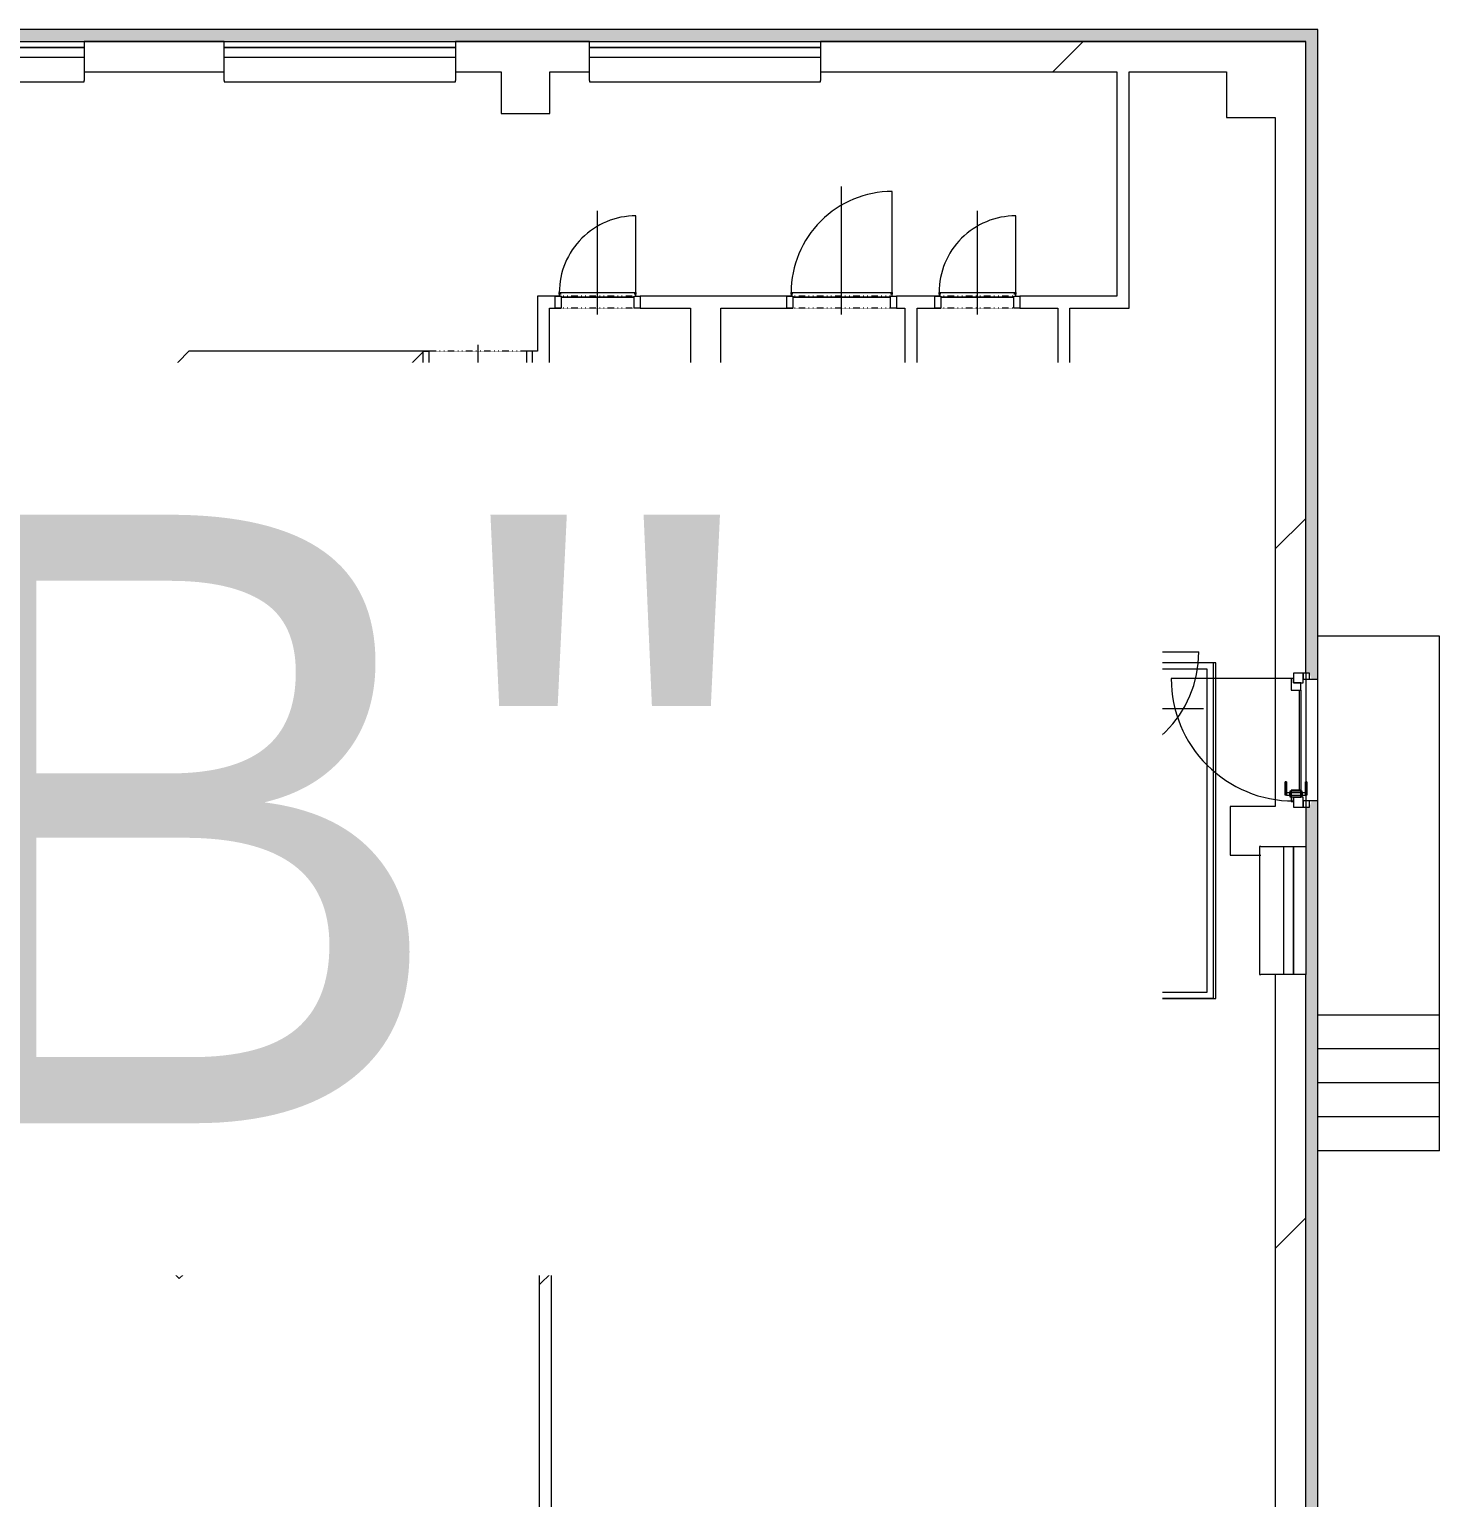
# Model space of a CAD drawing. Header units: millimetres. Extents: x -20192 to 462224, y -45352 to 20466.
# Drawn here: x 376116 to 387703, y -4200 to 7864 of the extents above; entities that cross this region are included whole.
import ezdxf

# ---------------------------------------------------------------- set-up
doc = ezdxf.new("R2010")
doc.units = ezdxf.units.MM
doc.linetypes.add('Čerchovaná se dvěma tečkami', pattern=[2.59, 1, -0.53, 0, -0.53, 0, -0.53])
for name, color, linetype, lineweight in [('A-AREA', 32, 'Continuous', 9), ('A-DOOR', 31, 'Continuous', 9), ('A-DOOR-FRAM', 31, 'Continuous', 9), ('A-FLOR', 192, 'Continuous', 9), ('A-FLOR-HRAL', 11, 'Continuous', 9), ('A-GENM', 13, 'Continuous', 9), ('A-GLAZ', 151, 'Continuous', 9), ('A-GLAZ-SILL', 1, 'Continuous', 9), ('A-WALL', 113, 'Continuous', 9), ('A-WALL-PATT', 111, 'Continuous', 25), ('G-ANNO-TEXT', 231, 'Continuous', 9), ('I-FURN', 30, 'Continuous', 9), ('S-COLS', 52, 'Continuous', 9), ('S-STRS', 31, 'Continuous', 9), ('S-STRS-MBND', 31, 'Continuous', 9)]:
    doc.layers.add(name, color=color, linetype=linetype, lineweight=lineweight)
doc.styles.add('Arial', font='arial.ttf', dxfattribs={"height": 5000})
pattern_1 = [(45, (302295, 0), (-7184.2, 7184.2), []), (45, (305168, -3e-12), (-7184.2, 7184.2), []), (45, (310916, -8e-12), (-4310.5, 10057.9), [4064, -2032, 67.06, -1964.94])]
pattern_2 = [(45, (302295, 0), (-7184.2, 7184.2), []), (45, (305168, -3e-12), (-7184.2, 7184.2), []), (45, (310916, -7e-12), (-4310.5, 10057.9), [4064, -2032, 67.06, -1964.94])]
pattern_3 = [(45, (302295, 0), (-7184.2, 7184.2), []), (45, (305168, 0), (-7184.2, 7184.2), []), (45, (310916, 0), (-4310.5, 10057.9), [4064, -2032, 67.06, -1964.94])]
pattern_4 = [(45, (302295, 0), (-7184.2, 7184.2), []), (45, (305168, -2e-12), (-7184.2, 7184.2), []), (45, (310916, -6e-12), (-4310.5, 10057.9), [4064, -2032, 67.06, -1964.94])]

# ---------------------------------------------------------------- blocks, each defined once
blk = doc.blocks.new('OKNO_2k_ - OKNO_2k_1900x1400-1963744-Mapka _ závislý 2')
at = {"layer": 'A-GLAZ'}
for p, q in [((-950, 126), (950, 126)), ((-950, 75), (-950, 126)), ((950, 126), (950, 75)), ((950, 75), (-950, 75)), ((-950, 75), (950, 75)), ((-950, -5), (-950, 75)), ((950, 75), (950, -5)), ((950, -5), (-950, -5))]:
    blk.add_line(p, q, dxfattribs=at)
blk = doc.blocks.new('Betonový čtvercový sloup - 400 x 400-2030943-Mapka _ závislý 2')
at = {"layer": 'S-COLS'}
h = blk.add_hatch(dxfattribs=at)
h.set_pattern_fill('FP_153', color=256, style=0, pattern_type=2)
h.set_pattern_definition([(45, (-77898, -1279), (-7184.2, 7184.2), []), (45, (-75025, -1279), (-7184.2, 7184.2), []), (45, (-69277, -1279), (-4310.5, 10057.9), [4064, -2032, 67.06, -1964.94])])
h.paths.add_polyline_path([(200, -200), (200, 200), (-200, 200), (-200, -200)])
for p, q in [((200, 200), (-200, 200)), ((-200, 200), (-200, -200)), ((200, -200), (200, 200)), ((-200, -200), (200, -200))]:
    blk.add_line(p, q, dxfattribs=at)
blk = doc.blocks.new('OKNO_1k - OKNO_1k_900x550-2034296-Mapka _ závislý 2')
at = {"layer": 'A-GLAZ'}
for p, q in [((-525, 126), (525, 126)), ((-525, 25), (-525, 126)), ((525, 126), (525, 25)), ((525, 25), (-525, 25)), ((-525, 25), (525, 25)), ((-525, -55), (-525, 25)), ((525, 25), (525, -55)), ((525, -55), (-525, -55))]:
    blk.add_line(p, q, dxfattribs=at)
blk = doc.blocks.new('parapet s nosem_vnitní - parapet s nosem_vnitní-1688577-Mapka _ závislý 2')
at = {"layer": 'A-GENM'}
for p, q in [((-525, -190), (-525, 0)), ((525, 0), (525, -190)), ((-525, -190), (-525, -200)), ((-525, -200), (525, -200)), ((-525, -200), (525, -200)), ((525, -200), (525, -190))]:
    blk.add_line(p, q, dxfattribs=at)
blk = doc.blocks.new('parapet s nosem_vnitní - parapet s nosem_vnitní-1349022-Mapka _ závislý 2')
at = {"layer": 'A-GENM'}
for p, q in [((-950, -190), (-950, 0)), ((950, 0), (950, -190)), ((-950, -190), (-950, -200)), ((-950, -200), (950, -200)), ((-950, -200), (950, -200)), ((950, -200), (950, -190))]:
    blk.add_line(p, q, dxfattribs=at)
blk = doc.blocks.new('OKNO_dvere vchod_1k_nadsvetlik - vstupni dvere 1000_2200-1689678-Mapka _ závislý 2')
at = {"layer": 'A-GLAZ'}
for p, q in [((-990, -20), (-1040, -20)), ((-1040, -20), (-1040, -71)), ((-1040, -70), (-1040, -150)), ((-960, -70), (-1040, -70)), ((-1040, -71), (-990, -71)), ((-990, -71), (-990, -20)), ((-960, -150), (-960, -70)), ((-960, -90), (-960, -150)), ((-900, -90), (-960, -90)), ((-900, -170), (-900, -90)), ((-900, -90), (-80, -90)), ((-147, -40), (-37, -40)), ((-37, -40), (-147, -40)), ((-147, -53), (-147, -40)), ((-147, -40), (-147, -53)), ((-147, -53), (-37, -53)), ((-37, -53), (-147, -53)), ((-20, -90), (-80, -90)), ((-80, -90), (-80, -170)), ((-70, -80), (-70, -180)), ((-24, -80), (-70, -80)), ((-24, -80), (-70, -80)), ((-24, -80), (-70, -80)), ((-24, -80), (-70, -80)), ((-57, -53), (-57, -207)), ((-37, -53), (-57, -53)), ((-37, -53), (-57, -53)), ((-51, -80), (-43, -80)), ((-51, -80), (-43, -80)), ((-37, -40), (-37, -53)), ((-37, -40), (-37, -53)), ((-37, -207), (-37, -53)), ((-24, -180), (-24, -80)), ((60, -70), (-20, -70)), ((-20, -70), (-20, -150)), ((-20, -150), (-20, -90)), ((60, -20), (10, -20)), ((10, -20), (10, -71)), ((10, -71), (60, -71)), ((60, -71), (60, -20)), ((60, -150), (60, -70)), ((-1040, -150), (-960, -150)), ((-995, -150), (-995, -1155)), ((-960, -150), (-995, -150)), ((-995, -150), (-995, -170)), ((-995, -170), (-900, -170)), ((-147, -207), (-37, -207)), ((-37, -207), (-147, -207)), ((-147, -207), (-147, -220)), ((-147, -220), (-147, -207)), ((-147, -220), (-37, -220)), ((-37, -220), (-147, -220)), ((-80, -170), (15, -170)), ((-70, -180), (-24, -180)), ((-70, -180), (-24, -180)), ((-70, -180), (-24, -180)), ((-70, -180), (-24, -180)), ((-57, -207), (-37, -207)), ((-57, -207), (-37, -207)), ((-43, -180), (-51, -180)), ((-43, -180), (-51, -180)), ((-37, -207), (-37, -220)), ((-37, -207), (-37, -220)), ((-24, -180), (-24, -151)), ((-20, -150), (60, -150)), ((15, -150), (-20, -150)), ((15, -170), (15, -150))]:
    blk.add_line(p, q, dxfattribs=at)
blk.add_arc((-995, -150), 1005, 270, 0, dxfattribs=at)
at = {"layer": 'A-GLAZ-SILL'}
blk.add_line((-1040, -50), (60, -50), dxfattribs=at)
blk = doc.blocks.new('DVERE_1k_oblozka - DD03_01_600x1970_koupelna-2058719-Mapka _ závislý 2')
at = {"layer": 'A-DOOR'}
for p, q in [((0, -103), (0, 747)), ((-315, 47), (-315, 707)), ((-300, 47), (-350, 47)), ((-350, 47), (-350, -53)), ((315, 77), (-315, 77)), ((-315, 77), (-315, 62)), ((-315, 62), (-300, 62)), ((-300, -53), (-300, 47)), ((-300, 37), (300, 37)), ((205, 77), (-205, 77)), ((300, 62), (315, 62)), ((350, 47), (300, 47)), ((300, 47), (300, -53)), ((315, 62), (315, 77)), ((315, 77), (315, 47)), ((350, -53), (350, 47)), ((-350, -53), (-300, -53)), ((300, -53), (350, -53))]:
    blk.add_line(p, q, dxfattribs=at)
at = {"layer": 'A-DOOR', "linetype": 'Čerchovaná se dvěma tečkami'}
for p, q in [((-300, 47), (300, 47)), ((-300, -53), (300, -53))]:
    blk.add_line(p, q, dxfattribs=at)
at = {"layer": 'A-DOOR'}
blk.add_arc((-315, 77), 630, 360, 90, dxfattribs=at)
at = {"layer": 'A-DOOR-FRAM'}
for p, q in [((-300, 47), (-350, 47)), ((-300, -53), (-300, 47)), ((300, 47), (300, -53)), ((300, 47), (350, 47)), ((-350, -53), (-300, -53)), ((350, -53), (300, -53))]:
    blk.add_line(p, q, dxfattribs=at)
blk = doc.blocks.new('DVERE_1k_oblozka - DD03_01_600x1970_koupelna-2058716-Mapka _ závislý 2')
at = {"layer": 'A-DOOR'}
for p, q in [((-350, 53), (-300, 53)), ((-350, -47), (-350, 53)), ((-300, 53), (-300, -47)), ((0, 103), (0, -747)), ((300, 53), (350, 53)), ((300, -47), (300, 53)), ((350, 53), (350, -47)), ((-300, -47), (-350, -47)), ((-315, -47), (-315, -707)), ((-315, -62), (-300, -62)), ((-315, -77), (-315, -62)), ((315, -77), (-315, -77)), ((-300, -37), (300, -37)), ((205, -77), (-205, -77)), ((350, -47), (300, -47)), ((300, -62), (315, -62)), ((315, -77), (315, -47)), ((315, -62), (315, -77))]:
    blk.add_line(p, q, dxfattribs=at)
at = {"layer": 'A-DOOR', "linetype": 'Čerchovaná se dvěma tečkami'}
for p, q in [((-300, 53), (300, 53)), ((-300, -47), (300, -47))]:
    blk.add_line(p, q, dxfattribs=at)
at = {"layer": 'A-DOOR'}
blk.add_arc((-315, -77), 630, 270, 0, dxfattribs=at)
at = {"layer": 'A-DOOR-FRAM'}
for p, q in [((-350, 53), (-300, 53)), ((-300, 53), (-300, -47)), ((300, -47), (300, 53)), ((350, 53), (300, 53)), ((-300, -47), (-350, -47)), ((300, -47), (350, -47))]:
    blk.add_line(p, q, dxfattribs=at)
blk = doc.blocks.new('DVERE_1k_oblozka - DD03_01_900x1970-2058718-Mapka _ závislý 2')
at = {"layer": 'A-DOOR'}
for p, q in [((-465, 47), (-465, 1007)), ((0, -103), (0, 1047)), ((-450, 47), (-500, 47)), ((-500, 47), (-500, -53)), ((465, 77), (-465, 77)), ((-465, 77), (-465, 62)), ((-465, 62), (-450, 62)), ((-450, -53), (-450, 47)), ((-450, 37), (450, 37)), ((355, 77), (-355, 77)), ((450, 62), (465, 62)), ((500, 47), (450, 47)), ((450, 47), (450, -53)), ((465, 62), (465, 77)), ((465, 77), (465, 47)), ((500, -53), (500, 47)), ((-500, -53), (-450, -53)), ((450, -53), (500, -53))]:
    blk.add_line(p, q, dxfattribs=at)
at = {"layer": 'A-DOOR', "linetype": 'Čerchovaná se dvěma tečkami'}
for p, q in [((-450, 47), (450, 47)), ((-450, -53), (450, -53))]:
    blk.add_line(p, q, dxfattribs=at)
at = {"layer": 'A-DOOR'}
blk.add_arc((-465, 77), 930, 360, 90, dxfattribs=at)
at = {"layer": 'A-DOOR-FRAM'}
for p, q in [((-450, 47), (-500, 47)), ((-450, -53), (-450, 47)), ((450, 47), (450, -53)), ((450, 47), (500, 47)), ((-500, -53), (-450, -53)), ((500, -53), (450, -53))]:
    blk.add_line(p, q, dxfattribs=at)
blk = doc.blocks.new('DVERE_1k_oblozka - DD03_01_800x1970_koupelna-1930961-Mapka _ závislý 2')
at = {"layer": 'A-DOOR'}
for p, q in [((0, -128), (0, 972)), ((-415, 72), (-415, 932)), ((-400, 72), (-450, 72)), ((-450, 72), (-450, -78)), ((415, 102), (-415, 102)), ((-415, 102), (-415, 87)), ((-415, 87), (-400, 87)), ((-400, -78), (-400, 72)), ((-400, 62), (400, 62)), ((305, 102), (-305, 102)), ((400, 87), (415, 87)), ((450, 72), (400, 72)), ((400, 72), (400, -78)), ((415, 87), (415, 102)), ((415, 102), (415, 72)), ((450, -78), (450, 72)), ((-450, -78), (-400, -78)), ((400, -78), (450, -78))]:
    blk.add_line(p, q, dxfattribs=at)
at = {"layer": 'A-DOOR', "linetype": 'Čerchovaná se dvěma tečkami'}
for p, q in [((-400, 72), (400, 72)), ((-400, -78), (400, -78))]:
    blk.add_line(p, q, dxfattribs=at)
at = {"layer": 'A-DOOR'}
blk.add_arc((-415, 102), 830, 360, 90, dxfattribs=at)
at = {"layer": 'A-DOOR-FRAM'}
for p, q in [((-400, 72), (-450, 72)), ((-400, -78), (-400, 72)), ((400, 72), (400, -78)), ((400, 72), (450, 72)), ((-450, -78), (-400, -78)), ((450, -78), (400, -78))]:
    blk.add_line(p, q, dxfattribs=at)
blk = doc.blocks.new('DVERE_1k_oblozka - DD03_01_600x1970_koupelna-2058720-Mapka _ závislý 2')
at = {"layer": 'A-DOOR'}
for p, q in [((-315, 72), (-315, 732)), ((0, -128), (0, 772)), ((-300, 72), (-350, 72)), ((-350, 72), (-350, -78)), ((315, 102), (-315, 102)), ((-315, 102), (-315, 87)), ((-315, 87), (-300, 87)), ((-300, -78), (-300, 72)), ((-300, 62), (300, 62)), ((205, 102), (-205, 102)), ((300, 87), (315, 87)), ((350, 72), (300, 72)), ((300, 72), (300, -78)), ((315, 87), (315, 102)), ((315, 102), (315, 72)), ((350, -78), (350, 72)), ((-350, -78), (-300, -78)), ((300, -78), (350, -78))]:
    blk.add_line(p, q, dxfattribs=at)
at = {"layer": 'A-DOOR', "linetype": 'Čerchovaná se dvěma tečkami'}
for p, q in [((-300, 72), (300, 72)), ((-300, -78), (300, -78))]:
    blk.add_line(p, q, dxfattribs=at)
at = {"layer": 'A-DOOR'}
blk.add_arc((-315, 102), 630, 360, 90, dxfattribs=at)
at = {"layer": 'A-DOOR-FRAM'}
for p, q in [((-300, 72), (-350, 72)), ((-300, -78), (-300, 72)), ((300, 72), (300, -78)), ((300, 72), (350, 72)), ((-350, -78), (-300, -78)), ((350, -78), (300, -78))]:
    blk.add_line(p, q, dxfattribs=at)
blk = doc.blocks.new('DVERE_1k_oblozka - DD03_01_800x1970_koupelna-2058714-Mapka _ závislý 2')
at = {"layer": 'A-DOOR'}
for p, q in [((-415, 47), (-415, 907)), ((0, -103), (0, 947)), ((-400, 47), (-450, 47)), ((-450, 47), (-450, -53)), ((415, 77), (-415, 77)), ((-415, 77), (-415, 62)), ((-415, 62), (-400, 62)), ((-400, -53), (-400, 47)), ((-400, 37), (400, 37)), ((305, 77), (-305, 77)), ((400, 62), (415, 62)), ((450, 47), (400, 47)), ((400, 47), (400, -53)), ((415, 62), (415, 77)), ((415, 77), (415, 47)), ((450, -53), (450, 47)), ((-450, -53), (-400, -53)), ((400, -53), (450, -53))]:
    blk.add_line(p, q, dxfattribs=at)
at = {"layer": 'A-DOOR', "linetype": 'Čerchovaná se dvěma tečkami'}
for p, q in [((-400, 47), (400, 47)), ((-400, -53), (400, -53))]:
    blk.add_line(p, q, dxfattribs=at)
at = {"layer": 'A-DOOR'}
blk.add_arc((-415, 77), 830, 360, 90, dxfattribs=at)
at = {"layer": 'A-DOOR-FRAM'}
for p, q in [((-400, 47), (-450, 47)), ((-400, -53), (-400, 47)), ((400, 47), (400, -53)), ((400, 47), (450, 47)), ((-450, -53), (-400, -53)), ((450, -53), (400, -53))]:
    blk.add_line(p, q, dxfattribs=at)
blk = doc.blocks.new('DVERE_1k_oblozka - DD03_01_800x1970_koupelna-2058717-Mapka _ závislý 2')
at = {"layer": 'A-DOOR'}
for p, q in [((-450, 53), (-400, 53)), ((-450, -47), (-450, 53)), ((-400, 53), (-400, -47)), ((0, 103), (0, -947)), ((400, 53), (450, 53)), ((400, -47), (400, 53)), ((450, 53), (450, -47)), ((-400, -47), (-450, -47)), ((-415, -47), (-415, -907)), ((-415, -62), (-400, -62)), ((-415, -77), (-415, -62)), ((415, -77), (-415, -77)), ((-400, -37), (400, -37)), ((305, -77), (-305, -77)), ((450, -47), (400, -47)), ((400, -62), (415, -62)), ((415, -77), (415, -47)), ((415, -62), (415, -77))]:
    blk.add_line(p, q, dxfattribs=at)
at = {"layer": 'A-DOOR', "linetype": 'Čerchovaná se dvěma tečkami'}
for p, q in [((-400, 53), (400, 53)), ((-400, -47), (400, -47))]:
    blk.add_line(p, q, dxfattribs=at)
at = {"layer": 'A-DOOR'}
blk.add_arc((-415, -77), 830, 270, 0, dxfattribs=at)
at = {"layer": 'A-DOOR-FRAM'}
for p, q in [((-450, 53), (-400, 53)), ((-400, 53), (-400, -47)), ((400, -47), (400, 53)), ((450, 53), (400, 53)), ((-400, -47), (-450, -47)), ((400, -47), (450, -47))]:
    blk.add_line(p, q, dxfattribs=at)
blk = doc.blocks.new('Typ horního madla - Horní madlo_Vnitřní_-2021735-Mapka _ závislý 2')
at = {"layer": 'A-FLOR-HRAL'}
for p, q in [((81250, 2608), (81250, 2658)), ((82650, 2658), (81250, 2658)), ((83549, 2658), (82650, 2658)), ((83549, -97), (83549, 2658)), ((82650, 2608), (81250, 2608)), ((83499, 2608), (82650, 2608)), ((83499, -47), (83499, 2608)), ((78696, -47), (78696, -97)), ((78696, -47), (80352, -47)), ((78696, -97), (80375, -97)), ((80375, -97), (80352, -47)), ((80352, -47), (82336, -47)), ((80375, -97), (82336, -97)), ((82336, -47), (83499, -47)), ((82336, -97), (83549, -97))]:
    blk.add_line(p, q, dxfattribs=at)
blk = doc.blocks.new('Typ horního madla - Horní madlo_Vnitřní_-2021751-Mapka _ závislý 2')
at = {"layer": 'A-FLOR-HRAL'}
for p, q in [((80970, 1459), (80970, 1509)), ((82295, 1509), (80970, 1509)), ((82295, 1459), (80970, 1459)), ((82420, 1509), (82295, 1509)), ((82370, 1459), (82295, 1459)), ((82370, 1384), (82370, 1459)), ((82420, 1384), (82420, 1509)), ((82370, 1102), (82370, 1384)), ((82420, 1052), (82420, 1384)), ((78976, 1102), (78976, 1052)), ((78976, 1102), (79816, 1102)), ((79839, 1052), (79816, 1102)), ((79816, 1102), (82336, 1102)), ((82336, 1102), (82370, 1102)), ((78976, 1052), (79839, 1052)), ((79839, 1052), (82336, 1052)), ((82336, 1052), (82420, 1052))]:
    blk.add_line(p, q, dxfattribs=at)
blk = doc.blocks.new('Kóje - Kóje-2061615-Mapka _ závislý 2')
at = {"layer": 'I-FURN'}
for p, q in [((73972, 4123), (73684, 3825)), ((74108, 3991), (73972, 4123)), ((74160, 4045), (74108, 3991)), ((75065, 2804), (74160, 4045)), ((73684, 3825), (73821, 3702)), ((73821, 3702), (74611, 2602)), ((75368, 1291), (75065, 2804)), ((74611, 2602), (74886, 1290)), ((74886, 1290), (74622, -49)), ((75112, -258), (75417, 1291)), ((75417, 1291), (75368, 1291)), ((74622, -49), (73878, -1154)), ((74236, -1556), (75112, -258)), ((67354, -981), (67091, -1259)), ((67689, -1216), (67354, -981)), ((73878, -1154), (72768, -1878)), ((67091, -1259), (67482, -1523)), ((67482, -1523), (67689, -1216)), ((73001, -2362), (74236, -1556)), ((68519, -1773), (68311, -2082)), ((68684, -1884), (68519, -1773)), ((68884, -1916), (68684, -1884)), ((68827, -2280), (68884, -1916)), ((72768, -1878), (72572, -1920)), ((72572, -1920), (72641, -2243)), ((68311, -2082), (68530, -2229)), ((69814, -2080), (69752, -2440)), ((70006, -2113), (69814, -2080)), ((71421, -2104), (70006, -2113)), ((71617, -2065), (71421, -2104)), ((71694, -2425), (71617, -2065)), ((68530, -2229), (68827, -2280)), ((72641, -2243), (72895, -2194)), ((72895, -2194), (73001, -2362)), ((69752, -2440), (69855, -2458)), ((69855, -2458), (69855, -2638)), ((71665, -2430), (71694, -2425)), ((71665, -2606), (71665, -2430)), ((69855, -2638), (71665, -2606))]:
    blk.add_line(p, q, dxfattribs=at)

msp = doc.modelspace()

# ---------------------------------------------------------------- hatches: boundary and pattern name
at = {"layer": 'A-WALL-PATT', "lineweight": 9}
msp.add_hatch(color=256, dxfattribs=at).paths.add_polyline_path([(386703, 7764), (386703, 7864), (367744, 7864), (367744, 7764), (386653, 7764)])
h = msp.add_hatch(dxfattribs=at)
h.set_pattern_fill('FP_110', color=256, angle=45, style=0, pattern_type=2)
h.set_pattern_definition(pattern_1)
h.paths.add_polyline_path([(386353, 7514), (386603, 7514), (386603, 7764), (382617, 7764), (382617, 7514), (385953, 7514), (385953, 7539), (386353, 7539)])
h.paths.add_polyline_path([(367744, 7514), (371737, 7514), (371737, 7764), (367744, 7764), (367744, 7574)])
h.paths.add_polyline_path([(373637, 7514), (373994, 7514), (373994, 7574), (374394, 7574), (374394, 7514), (374667, 7514), (374667, 7764), (373637, 7764), (373637, 7571)])
h.paths.add_polyline_path([(376567, 7514), (377717, 7514), (377717, 7764), (376567, 7764), (376567, 7551)])
h.paths.add_polyline_path([(380717, 7514), (380717, 7764), (379617, 7764), (379617, 7514), (379993, 7514), (379993, 7574), (380393, 7574), (380393, 7514)])
h = msp.add_hatch(color=256, dxfattribs=at)
h.paths.add_polyline_path([(386703, -5127), (386703, 1524), (386653, 1524), (386633, 1474), (386603, 1474), (386603, -5127), (386653, -5127)])
h.paths.add_polyline_path([(386703, 2524), (386703, 7764), (386603, 7764), (386603, 2574), (386633, 2574), (386653, 2524)])
h = msp.add_hatch(dxfattribs=at)
h.set_pattern_fill('FP_109', color=256, angle=45, style=0, pattern_type=2)
h.set_pattern_definition(pattern_4)
h.paths.add_polyline_path([(385152, 5672), (385152, 7514), (385052, 7514), (385052, 5672)])
h = msp.add_hatch(dxfattribs=at)
h.set_pattern_fill('FP_109', color=256, angle=45, style=0, pattern_type=2)
h.set_pattern_definition(pattern_2)
h.paths.add_polyline_path([(386603, -4877), (386603, 99), (386353, 99), (386353, -4877), (386383, -4877)])
h.paths.add_polyline_path([(386422, 1149), (386603, 1149), (386582, 1474), (386503, 1479), (386503, 1614), (386553, 1614), (386531, 2434), (386483, 2434), (386503, 2494), (386503, 2574), (386603, 2574), (386603, 7514), (386353, 7514), (386353, 1479), (386383, 1474), (386383, 1149), (386413, 1149)])
h = msp.add_hatch(dxfattribs=at)
h.set_pattern_fill('FP_110', color=256, angle=45, style=0, pattern_type=2)
h.set_pattern_definition(pattern_2)
h.paths.add_polyline_path([(383240, 5572), (383555, 5572), (383555, 5672), (383240, 5672)])
h.paths.add_polyline_path([(380290, 5572), (380435, 5572), (380435, 5672), (380290, 5672)])
h.paths.add_polyline_path([(385152, 5572), (385152, 5672), (384255, 5672), (384255, 5572), (385052, 5572)])
h.paths.add_polyline_path([(381797, 5572), (382340, 5572), (382340, 5672), (381135, 5672), (381135, 5572), (381547, 5572)])
h = msp.add_hatch(dxfattribs=at)
h.set_pattern_fill('FP_109', color=256, angle=45, style=0, pattern_type=2)
h.set_pattern_definition(pattern_4)
h.paths.add_polyline_path([(380390, 3047), (380390, 5572), (380290, 5572), (380290, 3047)])
h = msp.add_hatch(dxfattribs=at)
h.set_pattern_fill('FP_109', color=256, angle=45, style=0, pattern_type=2)
h.set_pattern_definition(pattern_4)
h.paths.add_polyline_path([(381797, 3047), (381797, 5572), (381547, 5572), (381547, 3047)])
h = msp.add_hatch(dxfattribs=at)
h.set_pattern_fill('FP_109', color=256, angle=45, style=0, pattern_type=2)
h.set_pattern_definition(pattern_4)
h.paths.add_polyline_path([(383410, 4007), (383410, 5572), (383310, 5572), (383310, 4007), (383338, 4007)])
h = msp.add_hatch(dxfattribs=at)
h.set_pattern_fill('FP_109', color=256, angle=45, style=0, pattern_type=2)
h.set_pattern_definition(pattern_4)
h.paths.add_polyline_path([(384665, 3047), (384665, 5572), (384565, 5572), (384565, 3047)])
h = msp.add_hatch(dxfattribs=at)
h.set_pattern_fill('FP_110', color=256, angle=45, style=0, pattern_type=2)
h.set_pattern_definition(pattern_2)
h.paths.add_polyline_path([(380290, 5071), (380290, 5221), (380250, 5221), (380250, 5071)])
h.paths.add_polyline_path([(379230, 5071), (379350, 5071), (379350, 5221), (377425, 5221), (377280, 5071), (377447, 5071)])
h = msp.add_hatch(dxfattribs=at)
h.set_pattern_fill('FP_169', color=256, angle=45, style=0, pattern_type=2)
h.set_pattern_definition([(0.952, (302295, 0), (-168.8, 10158.6), []), (0.952, (304360, -1998), (-168.8, 10158.6), []), (0.952, (308491, -5994), (3894.6, 10226.1), [4064, -2032, 67.06, -1964.94])])
h.paths.add_polyline_path([(376403, 3991), (377447, 5071), (377280, 5071), (376316, 4074), (376346, 4045)])
h = msp.add_hatch(dxfattribs=at)
h.set_pattern_fill('FP_110', color=256, angle=45, style=0, pattern_type=2)
h.set_pattern_definition(pattern_1)
h.paths.add_polyline_path([(383338, 3857), (383580, 3857), (383580, 4007), (381797, 4007), (381797, 3857), (383310, 3857)])
h.paths.add_polyline_path([(384280, 3857), (384565, 3857), (384565, 4007), (384280, 4007)])
h = msp.add_hatch(dxfattribs=at)
h.set_pattern_fill('FP_110', color=256, angle=45, style=0, pattern_type=2)
h.set_pattern_definition(pattern_1)
h.paths.add_polyline_path([(380390, 3877), (380440, 3877), (380440, 3977), (380390, 3977)])
h.paths.add_polyline_path([(381284, 3877), (381547, 3877), (381547, 3977), (381140, 3977), (381140, 3877)])
h = msp.add_hatch(dxfattribs=at)
h.set_pattern_fill('FP_109', color=256, angle=45, style=0, pattern_type=2)
h.set_pattern_definition(pattern_4)
h.paths.add_polyline_path([(382931, 3047), (383031, 3047), (383031, 3100), (382931, 3100)])
h.paths.add_polyline_path([(383031, 3800), (383031, 3857), (382931, 3857), (382931, 3800)])
h = msp.add_hatch(dxfattribs=at)
h.set_pattern_fill('FP_176', color=256, angle=45, style=0, pattern_type=2)
h.set_pattern_definition([(68.546, (302295, 0), (-9456, 3716), []), (68.546, (304929, 1148), (-9456, 3716), []), (68.546, (310198, 3444), (-7969.6, 7498.5), [4064, -2032, 67.06, -1964.94])])
h.paths.add_polyline_path([(376911, 2580), (376906, 2602), (376906, 2590)])
h.paths.add_polyline_path([(377365, 2778), (378484, 3266), (378464, 3312), (377345, 2824), (377359, 2804)])
h = msp.add_hatch(dxfattribs=at)
h.set_pattern_fill('FP_109', color=256, angle=45, style=0, pattern_type=2)
h.set_pattern_definition(pattern_4)
h.paths.add_polyline_path([(384765, 999), (384765, 1785), (384665, 1785), (384665, 999)])
h.paths.add_polyline_path([(384665, 2785), (384765, 2785), (384765, 3269), (384665, 3269), (384665, 2947)])
h = msp.add_hatch(dxfattribs=at)
h.set_pattern_fill('FP_110', color=256, angle=45, style=0, pattern_type=2)
h.set_pattern_definition(pattern_1)
h.paths.add_polyline_path([(384665, 2947), (384665, 3047), (380290, 3047), (380290, 2947), (384565, 2947)])
h = msp.add_hatch(dxfattribs=at)
h.set_pattern_fill('FP_110', color=256, angle=45, style=0, pattern_type=2)
h.set_pattern_definition(pattern_2)
h.paths.add_polyline_path([(378894, 1266), (378894, 1316), (377658, 1316), (377663, 1291), (377712, 1290), (377712, 1266)])
h = msp.add_hatch(dxfattribs=at)
h.set_pattern_fill('FP_110', color=256, angle=45, style=0, pattern_type=2)
h.set_pattern_definition(pattern_1)
h.paths.add_polyline_path([(384665, 999), (384665, 1099), (382115, 1094), (382115, 1052), (382134, 999), (383338, 999)])
h = msp.add_hatch(dxfattribs=at)
h.set_pattern_fill('FP_109', color=256, angle=45, style=0, pattern_type=2)
h.set_pattern_definition(pattern_2)
h.paths.add_polyline_path([(380405, -4535), (380405, -2006), (380305, -2006), (380305, -4535)])
h.paths.add_polyline_path([(380305, -1106), (380405, -1106), (380405, -99), (380305, -98), (380305, -249)])
h = msp.add_hatch(dxfattribs=at)
h.set_pattern_fill('FP_170', color=256, angle=45, style=0, pattern_type=2)
h.set_pattern_definition([(44.437, (302295, 0), (-7113.2, 7254.5), []), (44.437, (305168, -28), (-7113.2, 7254.5), []), (44.437, (310915, -85), (-4211.4, 10099.8), [4064, -2032, 67.06, -1964.94])])
h.paths.add_polyline_path([(384634, -291), (384635, -141), (380405, -99), (380405, -249), (383338, -278)])
h = msp.add_hatch(dxfattribs=at)
h.set_pattern_fill('FP_175', color=256, angle=45, style=0, pattern_type=2)
h.set_pattern_definition([(22.455, (302295, 0), (-3880.7, 9389.7), []), (22.455, (304949, -1102), (-3880.7, 9389.7), []), (22.455, (310257, -3305), (-124.8, 10942), [4064, -2032, 67.06, -1964.94])])
h.paths.add_polyline_path([(378497, -720), (378516, -674), (377415, -217), (377407, -268), (377663, -374)])
h = msp.add_hatch(dxfattribs=at)
h.set_pattern_fill('FP_138', color=256, angle=45, style=0, pattern_type=2)
h.set_pattern_definition([(89, (302295, 0), (-10158.5, 177.3), []), (89, (304362, 1996), (-10158.5, 177.3), []), (89, (308496, 5989), (-10087.5, 4240.7), [4064, -2032, 67.06, -1964.94])])
h.paths.add_polyline_path([(377347, -2401), (377383, -2367), (376560, -1514), (376531, -1556), (377147, -2194)])
at = {"layer": 'S-COLS'}
h = msp.add_hatch(dxfattribs=at)
h.set_pattern_fill('FP_151', color=256, style=0, pattern_type=2)
h.set_pattern_definition(pattern_3)
h.paths.add_polyline_path([(379993, 7174), (380393, 7174), (380393, 7574), (379993, 7574), (379993, 7514)])
h = msp.add_hatch(dxfattribs=at)
h.set_pattern_fill('FP_151', color=256, style=0, pattern_type=2)
h.set_pattern_definition(pattern_3)
h.paths.add_polyline_path([(386353, 7139), (386353, 7539), (385953, 7539), (385953, 7139)])
h = msp.add_hatch(dxfattribs=at)
h.set_pattern_fill('FP_151', color=256, style=0, pattern_type=2)
h.set_pattern_definition(pattern_3)
h.paths.add_polyline_path([(385983, 1079), (386226, 1079), (386233, 1149), (386383, 1149), (386383, 1479), (385983, 1479), (385983, 1149)])

# ---------------------------------------------------------------- linework, layer by layer
at = {"layer": 'A-AREA'}
msp.add_line((384765, 999), (384634, -291), dxfattribs=at)
at = {"layer": 'A-FLOR'}
for p, q in [((387703, 2878), (386703, 2878)), ((387703, -232), (387703, 2878)), ((386703, -232), (387703, -232))]:
    msp.add_line(p, q, dxfattribs=at)
at = {"layer": 'A-WALL'}
for p, q in [((386703, 7864), (367644, 7864)), ((386703, -5227), (386703, 7864)), ((376567, 7764), (377717, 7764)), ((377717, 7764), (376567, 7764)), ((379617, 7764), (380717, 7764)), ((380717, 7764), (379617, 7764)), ((382617, 7764), (386603, 7764)), ((386603, 7764), (382617, 7764)), ((386603, 2574), (386603, 7764)), ((376567, 7514), (377717, 7514)), ((379617, 7514), (379993, 7514)), ((380393, 7514), (380717, 7514)), ((382617, 7514), (385052, 7514)), ((385052, 7514), (385052, 5672)), ((385152, 7514), (385953, 7514)), ((385152, 5572), (385152, 7514)), ((386353, 7139), (386353, 1479)), ((380435, 5672), (380290, 5672)), ((380290, 5672), (380290, 5221)), ((382340, 5672), (381135, 5672)), ((383555, 5672), (383240, 5672)), ((385052, 5672), (384255, 5672)), ((380390, 5572), (380435, 5572)), ((380390, 3977), (380390, 5572)), ((381135, 5572), (381547, 5572)), ((381547, 5572), (381547, 3977)), ((381797, 5572), (382340, 5572)), ((381797, 4007), (381797, 5572)), ((383240, 5572), (383310, 5572)), ((383310, 5572), (383310, 4007)), ((383410, 5572), (383555, 5572)), ((383410, 4007), (383410, 5572)), ((384255, 5572), (384565, 5572)), ((384565, 5572), (384565, 4007)), ((384665, 5572), (385152, 5572)), ((384665, 3269), (384665, 5572)), ((377425, 5221), (376316, 4074)), ((379350, 5221), (377425, 5221)), ((380290, 5221), (380250, 5221)), ((376455, 4045), (377447, 5071)), ((377447, 5071), (379350, 5071)), ((380250, 5071), (380290, 5071)), ((380290, 5071), (380290, 2947)), ((383310, 4007), (381797, 4007)), ((383580, 4007), (383410, 4007)), ((384565, 4007), (384280, 4007)), ((380440, 3977), (380390, 3977)), ((380390, 3047), (380390, 3877)), ((380390, 3877), (380440, 3877)), ((381547, 3977), (381140, 3977)), ((381140, 3877), (381547, 3877)), ((381547, 3877), (381547, 3047)), ((381797, 3047), (381797, 3857)), ((381797, 3857), (382931, 3857)), ((382931, 3857), (382931, 3800)), ((383031, 3857), (383580, 3857)), ((383031, 3800), (383031, 3857)), ((384280, 3857), (384565, 3857)), ((384565, 3857), (384565, 3047)), ((378464, 3312), (377344, 2823)), ((377365, 2778), (378484, 3266)), ((378484, 3266), (378464, 3312)), ((384765, 3269), (384665, 3269)), ((384765, 2785), (384765, 3269)), ((381547, 3047), (380390, 3047)), ((382931, 3047), (381797, 3047)), ((382931, 3100), (382931, 3047)), ((383031, 3047), (383031, 3100)), ((384565, 3047), (383031, 3047)), ((380290, 2947), (384665, 2947)), ((384665, 2947), (384665, 2785)), ((376893, 2620), (376911, 2580)), ((386553, 1614), (386553, 2434)), ((386633, 2524), (386703, 2524)), ((384665, 1785), (384665, 1099)), ((384765, 999), (384765, 1785)), ((386603, 1474), (386603, 1149)), ((386703, 1524), (386633, 1524)), ((377175, 1316), (377175, 1266)), ((378894, 1316), (377658, 1316)), ((377707, 1266), (378894, 1266)), ((378894, 1266), (378894, 1316)), ((384665, 1099), (382115, 1099)), ((382115, 1052), (382115, 999)), ((382115, 999), (384765, 999)), ((386353, 99), (386353, -4477)), ((386603, -5127), (386603, 99)), ((380305, -98), (380305, -1106)), ((384635, -141), (380305, -98)), ((378516, -674), (377413, -216)), ((384634, -291), (384635, -141)), ((387703, -1352), (387703, -232)), ((377398, -264), (378497, -720)), ((380405, -1106), (380405, -249)), ((380405, -249), (384634, -291)), ((387703, -512), (386703, -512)), ((378497, -720), (378516, -674)), ((387703, -792), (386703, -792)), ((387703, -1072), (386703, -1072)), ((387703, -1352), (386703, -1352)), ((376531, -1556), (377347, -2401)), ((377383, -2367), (376560, -1514)), ((380305, -2006), (380305, -4535)), ((380405, -4877), (380405, -2006)), ((377347, -2401), (377383, -2367))]:
    msp.add_line(p, q, dxfattribs=at)
at = {"layer": 'S-COLS'}
for p, q in [((379993, 7514), (379993, 7174)), ((380393, 7174), (380393, 7514)), ((385953, 7514), (385953, 7139)), ((379993, 7174), (380393, 7174)), ((385953, 7139), (386353, 7139)), ((386353, 1479), (385983, 1479)), ((385983, 1479), (385983, 1079)), ((385983, 1079), (386233, 1079))]:
    msp.add_line(p, q, dxfattribs=at)
at = {"layer": 'S-STRS'}
for p, q in [((381270, 1102), (381550, 1102)), ((381550, 1102), (381830, 1102)), ((381830, 1102), (382110, 1102)), ((382110, 1102), (382111, 1102)), ((381270, 1052), (381270, -47)), ((381270, 1052), (381270, -47)), ((381550, 1052), (381550, -47)), ((381550, 1052), (381550, -47)), ((381830, 1052), (381830, 241)), ((381830, 1052), (381830, 241)), ((382110, 1052), (382110, 372)), ((382110, 1052), (382110, 372)), ((382390, 928), (382390, 502)), ((382390, 928), (382390, 502)), ((382670, 860), (382670, 633)), ((382670, 860), (382670, 633)), ((382950, 792), (382950, 763)), ((382950, 792), (382950, 763)), ((381830, 213), (381830, -47)), ((381830, 213), (381830, -47)), ((382110, 145), (382110, -47)), ((382110, 145), (382110, -47)), ((382390, 77), (382390, -47)), ((382390, 77), (382390, -47)), ((381270, -98), (381550, -98)), ((381550, -98), (381830, -98)), ((381830, -98), (382110, -98)), ((382110, -98), (382390, -98)), ((382390, -98), (382670, -98))]:
    msp.add_line(p, q, dxfattribs=at)
at = {"layer": 'S-STRS-MBND'}
for p, q in [((383265, 1458), (383265, 2658)), ((384665, 2658), (383265, 2658)), ((383545, 1458), (383545, 2658)), ((383545, 1458), (383545, 2658)), ((383825, 1458), (383825, 2658)), ((383825, 1458), (383825, 2658)), ((384105, 1458), (384105, 2658)), ((384105, 1458), (384105, 2658)), ((384385, 1458), (384385, 2658)), ((384385, 1458), (384385, 2658)), ((385865, 2658), (384665, 2658)), ((384665, 1458), (384665, 2658)), ((384665, 1458), (384665, 2658)), ((385865, -98), (385865, 2658)), ((384665, 1458), (383265, 1458)), ((384665, 1458), (384665, 1102)), ((382111, 1102), (384630, 1102)), ((382167, 982), (382111, 1102)), ((382670, 1102), (382670, 860)), ((382670, 1102), (382670, 860)), ((382950, 1102), (382950, 792)), ((382950, 1102), (382950, 792)), ((383230, 1102), (383230, -98)), ((383230, 1102), (383230, -98)), ((383510, 1102), (383510, -98)), ((383510, 1102), (383510, -98)), ((383790, 1102), (383790, -98)), ((383790, 1102), (383790, -98)), ((384070, 1102), (384070, -98)), ((384070, 1102), (384070, -98)), ((384350, 1102), (384350, -98)), ((384350, 1102), (384350, -98)), ((384665, 1102), (384630, 1102)), ((384630, 1102), (384630, -98)), ((384630, 1102), (384630, -98)), ((382990, 782), (382167, 982)), ((382390, 999), (382390, 928)), ((382390, 999), (382390, 928)), ((381790, 222), (382990, 782)), ((382950, 763), (382950, -98)), ((382950, 763), (382950, -98)), ((382670, 633), (382670, -98)), ((382670, 633), (382670, -98)), ((382390, 502), (382390, 77)), ((382390, 502), (382390, 77)), ((382110, 372), (382110, 145)), ((382110, 372), (382110, 145)), ((382614, 22), (381790, 222)), ((381830, 241), (381830, 213)), ((381830, 241), (381830, 213)), ((382670, -98), (382614, 22)), ((382670, -98), (384630, -98)), ((384630, -98), (385865, -98))]:
    msp.add_line(p, q, dxfattribs=at)

# ---------------------------------------------------------------- block references
at = {"layer": 'A-DOOR'}
for name, p, rotation in [('DVERE_1k_oblozka - DD03_01_800x1970_koupelna-2058717-Mapka _ závislý 2', (382790, 5625), 180), ('DVERE_1k_oblozka - DD03_01_600x1970_koupelna-2058716-Mapka _ závislý 2', (380785, 5625), 180), ('DVERE_1k_oblozka - DD03_01_600x1970_koupelna-2058716-Mapka _ závislý 2', (383905, 5625), 180), ('DVERE_1k_oblozka - DD03_01_800x1970_koupelna-1930961-Mapka _ závislý 2', (379800, 5143), 180), ('DVERE_1k_oblozka - DD03_01_600x1970_koupelna-2058716-Mapka _ závislý 2', (382983, 3450), 90), ('DVERE_1k_oblozka - DD03_01_900x1970-2058718-Mapka _ závislý 2', (384717, 2285), 270), ('DVERE_1k_oblozka - DD03_01_800x1970_koupelna-2058714-Mapka _ závislý 2', (380358, -1556), 270)]:
    msp.add_blockref(name, p, dxfattribs=dict(at, rotation=rotation))
for name, p in [('DVERE_1k_oblozka - DD03_01_600x1970_koupelna-2058720-Mapka _ závislý 2', (383930, 3935)), ('DVERE_1k_oblozka - DD03_01_600x1970_koupelna-2058719-Mapka _ závislý 2', (380790, 3930))]:
    msp.add_blockref(name, p, dxfattribs=at)
at = {"layer": 'A-FLOR-HRAL'}
for name in ['Typ horního madla - Horní madlo_Vnitřní_-2021735-Mapka _ závislý 2', 'Typ horního madla - Horní madlo_Vnitřní_-2021751-Mapka _ závislý 2']:
    msp.add_blockref(name, (302295, 0), dxfattribs=at)
at = {"layer": 'A-GENM'}
for p in [(375617, 7634), (378667, 7634), (381667, 7634)]:
    msp.add_blockref('parapet s nosem_vnitní - parapet s nosem_vnitní-1349022-Mapka _ závislý 2', p, dxfattribs=at)
at = {"layer": 'A-GENM', "rotation": 270.0000000000001}
msp.add_blockref('parapet s nosem_vnitní - parapet s nosem_vnitní-1688577-Mapka _ závislý 2', (386423, 624), dxfattribs=at)
at = {"layer": 'A-GLAZ'}
for p in [(375617, 7639), (378667, 7639), (381667, 7639)]:
    msp.add_blockref('OKNO_2k_ - OKNO_2k_1900x1400-1963744-Mapka _ závislý 2', p, dxfattribs=at)
at = {"layer": 'A-GLAZ', "rotation": 270.0000000000001}
for name, p in [('OKNO_dvere vchod_1k_nadsvetlik - vstupni dvere 1000_2200-1689678-Mapka _ závislý 2', (386653, 1534)), ('OKNO_1k - OKNO_1k_900x550-2034296-Mapka _ závislý 2', (386478, 624))]:
    msp.add_blockref(name, p, dxfattribs=at)
at = {"layer": 'I-FURN'}
msp.add_blockref('Kóje - Kóje-2061615-Mapka _ závislý 2', (302295, 0), dxfattribs=at)
at = {"layer": 'S-COLS'}
msp.add_blockref('Betonový čtvercový sloup - 400 x 400-2030943-Mapka _ závislý 2', (380193, 1279), dxfattribs=at)

# ---------------------------------------------------------------- next in the draw order: texts
at = {"layer": 'G-ANNO-TEXT', "color": 7, "insert": (372470, 3876), "char_height": 5000, "width": 11704.64, "attachment_point": 1, "style": 'Arial', "bg_fill": 3, "box_fill_scale": 1.25, "bg_fill_color": 256, "bg_fill_true_color": 13158600, "bg_fill_transparency": 0}
msp.add_mtext('"B"', dxfattribs=at)

doc.saveas('drawing.dxf')
